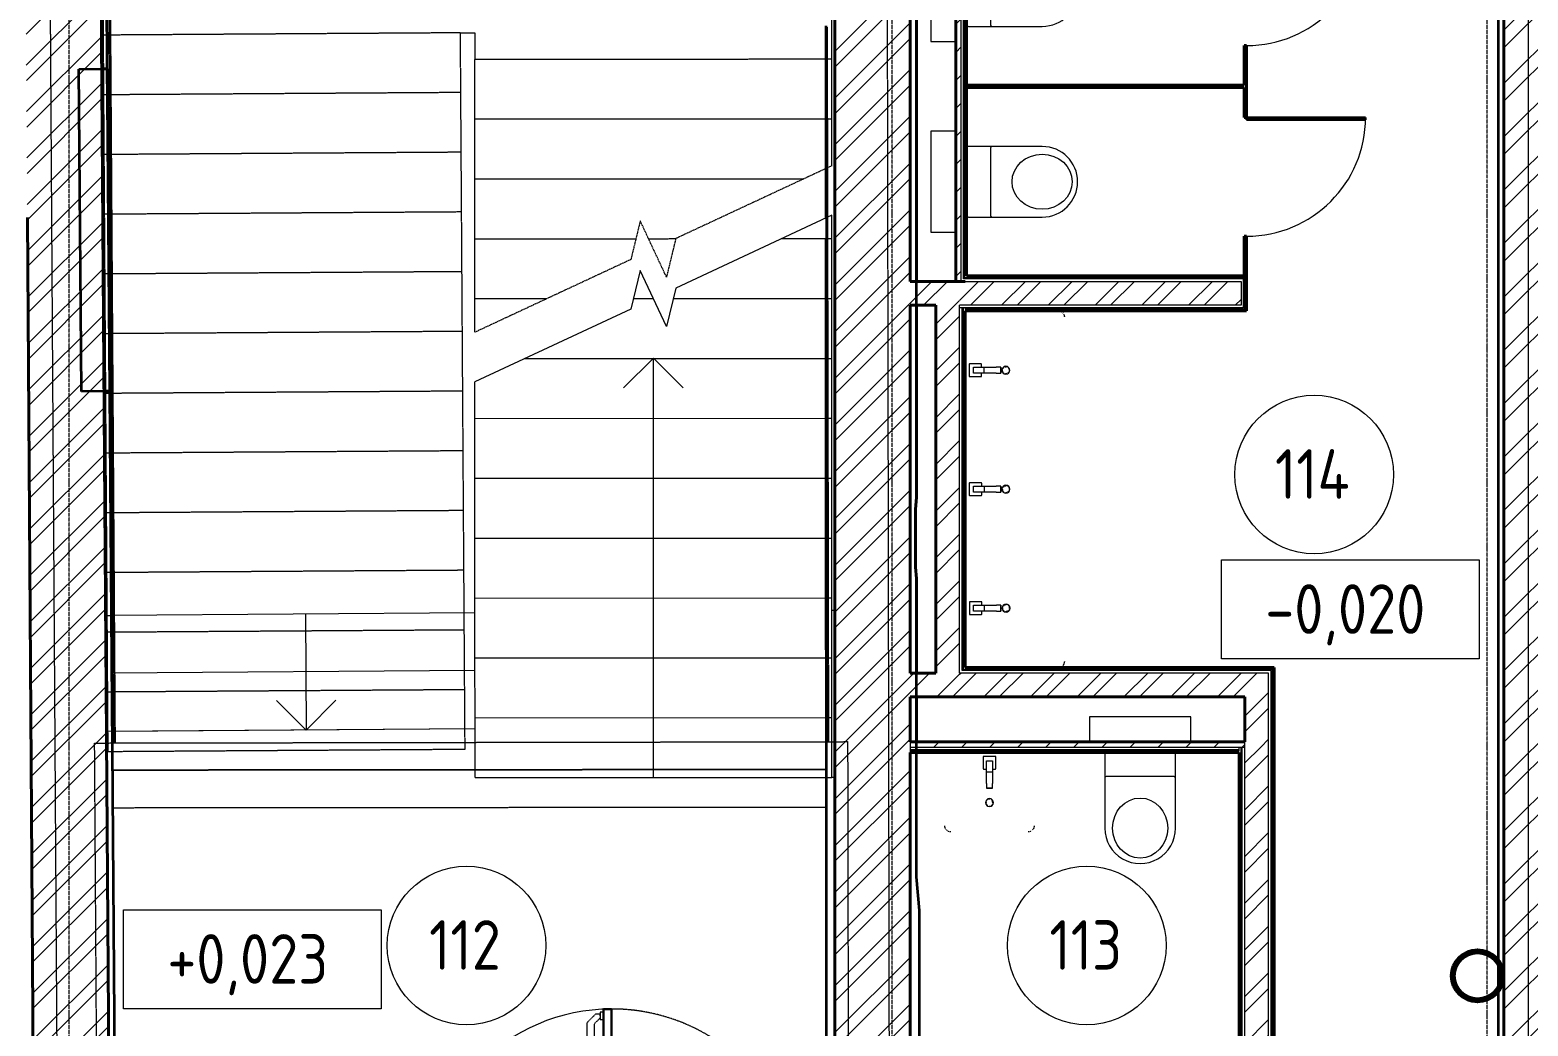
# Model space of a CAD drawing. Header units: millimetres. Extents: x 749182 to 2267578, y 70462 to 311449.
# Drawn here: x 1961583 to 1969137, y 89200 to 94225 of the extents above; entities that cross this region are included whole.
import ezdxf

# ---------------------------------------------------------------- set-up
doc = ezdxf.new("R2010")
doc.units = ezdxf.units.MM
for name, pattern in [('ADSK_Линия сетки', [25, 20, -2.5, 0, -2.5]), ('ADSK_Сверху', [4.5, 3, -1.5]), ('ADSK_Штриховая_ш2 п1', [3, 2, -1]), ('осеваяX2', [4, 2.5, -0.5, 0.5, -0.5])]:
    doc.linetypes.add(name, pattern=pattern)
for name, color, linetype, lineweight in [('Аннотация', 7, 'Continuous', 9), ('Двери', 7, 'Continuous', 20), ('Каркас', 7, 'Continuous', 9), ('Лестницы', 7, 'Continuous', 18), ('Марки помещений', 7, 'Continuous', 20), ('Обобщенные модели', 7, 'Continuous', 18), ('Оборудование', 7, 'Continuous', 18), ('Оси', 165, 'осеваяX2', 13), ('отметки', 7, 'Continuous', 20), ('Перекрытие', 7, 'Continuous', 18), ('Сантехника', 7, 'Continuous', 18), ('Стены', 184, 'Continuous', 40), ('Стены внутренние', 7, 'Continuous', 18), ('Стены разрез', 7, 'Continuous', 35), ('Стены штриховка', 7, 'Continuous', 18), ('стояки', 7, 'Continuous', 9), ('Стрелки вверх', 7, 'Continuous', 18)]:
    doc.layers.add(name, color=color, linetype=linetype, lineweight=lineweight)
doc.layers.add('Линии', color=7, linetype='Continuous', lineweight=9, true_color=0x00a600)
doc.layers.add('планы со стояками отопление_dwg', color=7, linetype='Continuous', lineweight=9, true_color=0x767676)
doc.styles.add('GOST Common_2', font='GOST_Common.ttf', dxfattribs={"width": 0.9, "height": 200})
pattern_1 = [(45, (1958220.23, 75616.62), (-117.8655, 117.8655), []), (45, (1958298.8, 75616.62), (-117.8655, 117.8655), [])]
pattern_2 = [(45, (1958220.23, 75616.62), (-70.7107, 70.7107), [])]

# ---------------------------------------------------------------- blocks, each defined once
blk = doc.blocks.new('Существующие стены 2 этаж - Существующие стены 2 этаж-699583-01 План 1-го этажа маркировочный')
at = {"layer": 'Стены', "color": 254, "linetype": 'ADSK_Сверху', "true_color": 0xe8c5d7}
for p, q in [((3788.4, 15011.2), (3764.7, 18680.6)), ((3764.7, 18680.6), (3788.4, 15011.2)), ((7379, 18622.5), (7385.6, 15017.7)), ((7385.6, 15017.7), (7379, 18622.5))]:
    blk.add_line(p, q, dxfattribs=at)
blk = doc.blocks.new('ADSK_БалкаЖБ_Прямоугольная - 189_7х233мм-817879-01 План 1-го этажа маркировочный')
at = {"layer": 'Каркас', "color": 253, "linetype": 'ADSK_Сверху', "true_color": 0xaaaaaa}
for p, q in [((-1797.8, 94.8), (-1797.8, -94.9)), ((-1797.8, 94.8), (1797.8, 94.8)), ((1797.8, -94.9), (1797.8, 94.8)), ((-1797.8, -94.9), (1797.8, -94.9))]:
    blk.add_line(p, q, dxfattribs=at)
at = {"layer": 'Каркас', "color": 253, "linetype": 'ADSK_Сверху', "true_color": 0xb2b2b2}
for p, q in [((-1797.8, -94.9), (-1797.8, 94.8)), ((1797.8, 94.8), (-1797.8, 94.8)), ((1797.8, 94.8), (1797.8, -94.9)), ((-1797.8, -94.9), (1797.8, -94.9))]:
    blk.add_line(p, q, dxfattribs=at)
blk = doc.blocks.new('Существующие стены 1 эт - Существующие стены 1 эт-653793-01 План 1-го этажа маркировочный')
at = {"layer": 'Стены'}
for p, q in [((7833.6, 20368.6), (7833.6, 17622.6)), ((3752.4, 18412), (3724.2, 18411.8)), ((3752.4, 18412), (3753.6, 18258.6)), ((3753.6, 18258.6), (3764.9, 16786.3)), ((7833.6, 17622.6), (7832, 17558.8)), ((7832, 17558.8), (7832, 17339.6)), ((7833.6, 17219.6), (7833.6, 16250.6)), ((3735.6, 16786), (3764.9, 16786.3)), ((7833.6, 16250.6), (7828.4, 16190)), ((7828.4, 16190), (7828.4, 15899)), ((7828.4, 15899), (7833.6, 15840.7)), ((7833.6, 15840.7), (7833.6, 15363.6)), ((7833.6, 15243.6), (7833.6, 15017.8))]:
    blk.add_line(p, q, dxfattribs=at)
at = {"layer": 'Стены разрез'}
for p, q in [((3752.4, 18412), (3736.9, 20378.6)), ((7833.6, 17622.6), (7833.6, 20368.6)), ((10766.6, 20367.6), (10766.6, 12991.9)), ((7375.4, 18629.6), (7375.7, 17659.3)), ((3609.3, 18410.9), (3752.4, 18412)), ((3621.8, 16785.2), (3609.3, 18410.9)), ((7832, 17558.8), (7833.6, 17622.6)), ((7375.8, 17555.8), (7377.2, 12951.7)), ((7832, 17331.9), (7832, 17558.8)), ((7833.6, 17277.8), (7832, 17331.9)), ((7833.6, 16250.6), (7833.6, 17277.8)), ((3764.9, 16786.3), (3621.8, 16785.2)), ((3794.3, 12950.6), (3764.9, 16786.3)), ((7828.4, 16190), (7833.6, 16250.6)), ((7828.4, 15899), (7828.4, 16190)), ((7833.6, 15840.7), (7828.4, 15899)), ((7833.6, 14336.5), (7833.6, 15840.7)), ((7848.7, 14165.6), (7833.6, 14336.5)), ((7847.3, 13002.8), (7848.7, 14165.6))]:
    blk.add_line(p, q, dxfattribs=at)
blk = doc.blocks.new('Раковина с 2-3 кранами для санузла - 500x1800 3 taps-V215-01 План 1-го этажа маркировочный')
at = {"layer": 'Сантехника'}
for p, q in [((-764.1, 517.1), (-763.2, 517.9)), ((1018.1, 513.1), (1018.9, 512.2)), ((-490, 203.1), (-460, 203.1)), ((-490, 203.1), (-490, 180.1)), ((-460, 203.1), (-490, 203.1)), ((-490, 120.5), (-490, 180.1)), ((-460, 180.1), (-460, 203.1)), ((-460, 180.1), (-460, 120.5)), ((110, 203.6), (140, 203.6)), ((110, 203.6), (110, 180.6)), ((140, 203.6), (110, 203.6)), ((110, 121), (110, 180.6)), ((140, 180.6), (140, 203.6)), ((140, 180.6), (140, 121)), ((710, 204.1), (740, 204.1)), ((710, 204.1), (710, 181.1)), ((740, 204.1), (710, 204.1)), ((710, 121.5), (710, 181.1)), ((740, 181.1), (740, 204.1)), ((740, 181.1), (740, 121.5)), ((-506.8, 105.2), (-506.8, 45.6)), ((-490, 107.1), (-504.9, 107.1)), ((-490, 85.5), (-490, 120.5)), ((-460, 120.5), (-490, 120.5)), ((-490, 65.5), (-490, 85.5)), ((-460, 120.5), (-460, 85.5)), ((-445.4, 107.1), (-460, 107.1)), ((-460, 85.5), (-460, 65.5)), ((-443.5, 45.6), (-443.5, 105.2)), ((93.2, 105.7), (93.2, 46.1)), ((110, 107.6), (95.1, 107.6)), ((110, 86), (110, 121)), ((140, 121), (110, 121)), ((110, 66), (110, 86)), ((140, 121), (140, 86)), ((154.6, 107.6), (140, 107.6)), ((140, 86), (140, 66)), ((156.5, 46.1), (156.5, 105.7)), ((693.2, 106.2), (693.2, 46.6)), ((710, 108.1), (695.1, 108.1)), ((710, 86.5), (710, 121.5)), ((740, 121.5), (710, 121.5)), ((710, 66.5), (710, 86.5)), ((740, 121.5), (740, 86.5)), ((754.6, 108.1), (740, 108.1)), ((740, 86.5), (740, 66.5)), ((756.5, 46.6), (756.5, 106.2)), ((-505.3, 44.1), (-445, 44.1)), ((-460, 65.5), (-490, 65.5)), ((94.7, 44.6), (155, 44.6)), ((140, 66), (110, 66)), ((694.7, 45.1), (755, 45.1)), ((740, 66.5), (710, 66.5))]:
    blk.add_line(p, q, dxfattribs=at)
at = {"layer": 'Сантехника', "flags": 128}
for points in [[(-775, 494), (-775, 495.2), (-774.9, 496.4), (-774.8, 497.6), (-774.6, 498.8), (-774.4, 500), (-774.1, 501.1)], [(-773.5, 503.4), (-773.1, 504.6), (-772.6, 505.7), (-772.1, 506.8), (-771.6, 507.9)], [(-770.4, 509.9), (-769.8, 510.9), (-769.1, 511.9), (-768.3, 512.9), (-767.6, 513.8)], [(-758.1, 521), (-757, 521.5), (-755.9, 522), (-754.7, 522.4)], [(-752.4, 523.1), (-751.3, 523.3), (-750.1, 523.6), (-748.9, 523.7), (-747.7, 523.9), (-746.5, 524), (-745.3, 524), (-745, 524)], [(995, 524), (996.2, 524), (997.4, 523.9), (998.6, 523.8), (999.8, 523.6), (1001, 523.4), (1002.1, 523.1)], [(1004.4, 522.5), (1005.6, 522.1), (1006.7, 521.6), (1007.8, 521.1), (1008.9, 520.6)], [(1010.9, 519.4), (1011.9, 518.8), (1012.9, 518.1), (1013.9, 517.3), (1014.8, 516.6)], [(1022, 507.1), (1022.5, 506), (1023, 504.9), (1023.4, 503.7)], [(1024.1, 501.4), (1024.3, 500.3), (1024.6, 499.1), (1024.7, 497.9), (1024.9, 496.7), (1025, 495.5), (1025, 494.3), (1025, 494)]]:
    blk.add_lwpolyline(points, dxfattribs=at)
at = {"layer": 'Сантехника'}
for centre, radius, start, end in [((-475, 229), 20, 0, 180), ((-475, 229), 20, 180, 360), ((-475, 229), 18.2, 165.15778, 180), ((-475, 229), 18.2, 180, 191.34075), ((-475, 229), 16.3, 175.36727, 180), ((-475, 229), 16.3, 175.36727, 180), ((-475, 229), 16.3, 180, 198.62064), ((-475, 229), 16.3, 180, 198.62064), ((-475, 229), 18.2, 95.84531, 146.66266), ((-475, 229), 18.2, 85.13096, 94.18327), ((-475, 229), 18.2, 52.75928, 62.71908), ((-475, 229), 16.3, 36.94348, 45), ((-475, 229), 16.3, 36.94348, 45), ((-475, 229), 18.2, 45, 49.4056), ((-475, 229), 18.2, 33.04368, 39.73377), ((-475, 229), 16.3, 0, 18.62064), ((-475, 229), 16.3, 0, 18.62064), ((-475, 229), 16.3, 355.36727, 360), ((-475, 229), 16.3, 355.36727, 360), ((-475, 229), 18.2, 345.15778, 360), ((-475, 229), 18.2, 0, 11.34075), ((125, 229.5), 20, 0, 180), ((125, 229.5), 20, 180, 360), ((125, 229.5), 18.2, 165.15778, 180), ((125, 229.5), 18.2, 180, 191.34075), ((125, 229.5), 16.3, 175.36727, 180), ((125, 229.5), 16.3, 175.36727, 180), ((125, 229.5), 16.3, 180, 198.62064), ((125, 229.5), 16.3, 180, 198.62064), ((125, 229.5), 18.2, 95.84531, 146.66266), ((125, 229.5), 18.2, 85.13096, 94.18327), ((125, 229.5), 18.2, 52.75928, 62.71908), ((125, 229.5), 16.3, 36.87489, 45), ((125, 229.5), 16.3, 36.87489, 45), ((125, 229.5), 18.2, 45, 49.4056), ((125, 229.5), 18.2, 31.29318, 39.73377), ((125, 229.5), 16.3, 0, 18.62064), ((125, 229.5), 16.3, 0, 18.62064), ((125, 229.5), 16.3, 355.36727, 360), ((125, 229.5), 16.3, 355.36727, 360), ((125, 229.5), 18.2, 345.15778, 360), ((125, 229.5), 18.2, 0, 11.34075), ((725, 230), 20, 0, 180), ((725, 230), 20, 180, 360), ((725, 230), 18.2, 165.15778, 180), ((725, 230), 18.2, 180, 191.34075), ((725, 230), 16.3, 175.36727, 180), ((725, 230), 16.3, 175.36727, 180), ((725, 230), 16.3, 180, 198.62064), ((725, 230), 16.3, 180, 198.62064), ((725, 230), 18.2, 95.84531, 146.66266), ((725, 230), 18.2, 85.13096, 94.18327), ((725, 230), 18.2, 52.75928, 62.71908), ((725, 230), 16.3, 36.87489, 45), ((725, 230), 16.3, 36.87489, 45), ((725, 230), 18.2, 45, 49.4056), ((725, 230), 18.2, 29.54268, 39.73377), ((725, 230), 16.3, 0, 18.62064), ((725, 230), 16.3, 0, 18.62064), ((725, 230), 16.3, 355.36727, 360), ((725, 230), 16.3, 355.36727, 360), ((725, 230), 18.2, 345.15778, 360), ((725, 230), 18.2, 0, 11.34075), ((-475, 229), 18.2, 208.98332, 219.73377), ((-475, 229), 16.3, 216.87489, 225), ((-475, 229), 16.3, 216.87489, 225), ((-475, 229), 18.2, 225, 229.4056), ((-475, 229), 18.2, 232.75928, 242.71908), ((-475, 229), 18.2, 265.13096, 274.18327), ((-475, 229), 18.2, 275.84531, 326.66266), ((125, 229.5), 18.2, 208.98332, 219.73377), ((125, 229.5), 16.3, 216.87489, 225), ((125, 229.5), 16.3, 216.87489, 225), ((125, 229.5), 18.2, 225, 229.4056), ((125, 229.5), 18.2, 232.75928, 242.71908), ((125, 229.5), 18.2, 265.13096, 274.18327), ((125, 229.5), 18.2, 275.84531, 326.66266), ((725, 230), 18.2, 208.98332, 219.73377), ((725, 230), 16.3, 216.87489, 225), ((725, 230), 16.3, 216.87489, 225), ((725, 230), 18.2, 225, 229.4056), ((725, 230), 18.2, 232.75928, 242.71908), ((725, 230), 18.2, 265.13096, 274.18327), ((725, 230), 18.2, 275.84531, 326.66266), ((-504.9, 105.2), 1.87, 90, 180), ((-504.9, 105.2), 1.87, 120, 150), ((-504.9, 105.2), 1.87, 120, 150), ((-504.9, 105.2), 1.87, 120, 150), ((-445.4, 105.2), 1.87, 0, 90), ((-445.4, 105.2), 1.87, 30, 60), ((-445.4, 105.2), 1.87, 30, 60), ((-445.4, 105.2), 1.87, 30, 60), ((95.1, 105.7), 1.87, 90, 180), ((95.1, 105.7), 1.87, 120, 150), ((95.1, 105.7), 1.87, 120, 150), ((95.1, 105.7), 1.87, 120, 150), ((154.6, 105.7), 1.87, 0, 90), ((154.6, 105.7), 1.87, 30, 60), ((154.6, 105.7), 1.87, 30, 60), ((154.6, 105.7), 1.87, 30, 60), ((695.1, 106.2), 1.87, 90, 180), ((695.1, 106.2), 1.87, 120, 150), ((695.1, 106.2), 1.87, 120, 150), ((695.1, 106.2), 1.87, 120, 150), ((754.6, 106.2), 1.87, 0, 90), ((754.6, 106.2), 1.87, 30, 60), ((754.6, 106.2), 1.87, 30, 60), ((754.6, 106.2), 1.87, 30, 60), ((-505.3, 45.6), 1.49, 180, 270), ((-445, 45.6), 1.49, 270, 360), ((94.7, 46.1), 1.49, 180, 270), ((155, 46.1), 1.49, 270, 360), ((694.7, 46.6), 1.49, 180, 270), ((755, 46.6), 1.49, 270, 360)]:
    blk.add_arc(centre, radius, start, end, dxfattribs=at)
blk = doc.blocks.new('Туалет подвесной-Moderna R-Laufen - 000 White-1870147-01 План 1-го этажа маркировочный')
at = {"layer": 'Обобщенные модели'}
for p, q in [((-53, 409.3), (-53, 37.4)), ((303, 37.4), (303, 409.3)), ((-43.1, 147.8), (293.1, 147.8))]:
    blk.add_line(p, q, dxfattribs=at)
for centre, radius, start, end in [((125, 409.3), 178, 360, 180), ((-43.1, 157.7), 9.89, 180, 270), ((293.1, 157.7), 9.89, 270, 360), ((-43.1, 37.4), 9.89, 180, 270), ((293.1, 37.4), 9.89, 270, 360)]:
    blk.add_arc(centre, radius, start, end, dxfattribs=at)
blk.add_ellipse((125, 408.3), major_axis=(0, 151.6), ratio=0.916517, dxfattribs=at)
at = {"layer": 'Сантехника'}
for p, q in [((-130, -27.5), (-130, -152.5)), ((380, -152.5), (380, -27.5)), ((-130, -152.5), (380, -152.5))]:
    blk.add_line(p, q, dxfattribs=at)
blk = doc.blocks.new('AC_Дверь_Двупольная_Стальная - Д-33л 1700х2200h-2039729-01 План 1-го этажа маркировочный')
at = {"layer": 'Двери', "linetype": 'ADSK_Сверху', "lineweight": 9}
for p, q in [((720.3, 940.5), (677.5, 897.7)), ((744, 921.7), (713.9, 891.6)), ((744, 940.5), (720.3, 940.5)), ((760, 951), (744, 951)), ((744, 951), (744, 912.5)), ((744, 931.8), (744, 940.5)), ((744, 912.5), (760, 912.5)), ((677.5, 84.4), (677.5, 897.7)), ((713.9, 90.4), (713.9, 891.6)), ((-760, 651), (-744, 651)), ((-744, 612.5), (-760, 612.5)), ((-744, 651), (-744, 612.5)), ((-744, 631.8), (-744, 640.5)), ((-744, 640.5), (-720.3, 640.5)), ((-744, 621.7), (-713.9, 591.6)), ((-720.3, 640.5), (-677.5, 597.7)), ((-713.9, 90.4), (-713.9, 591.6)), ((-677.5, 84.4), (-677.5, 597.7)), ((-744, 60.3), (-713.9, 90.4)), ((-720.3, 41.6), (-677.5, 84.4)), ((720.3, 41.6), (677.5, 84.4)), ((744, 60.3), (713.9, 90.4)), ((-744, 69.5), (-760, 69.5)), ((-760, 31), (-744, 31)), ((-744, 31), (-744, 69.5)), ((-744, 50.3), (-744, 41.6)), ((-744, 41.6), (-720.3, 41.6)), ((744, 41.6), (720.3, 41.6)), ((744, 31), (744, 69.5)), ((744, 69.5), (760, 69.5)), ((760, 31), (744, 31))]:
    blk.add_line(p, q, dxfattribs=at)
at = {"layer": 'Двери', "lineweight": 30}
for p, q in [((800, 966), (760, 966)), ((760, 966), (760, 16)), ((800, 16), (800, 966)), ((-800, 666), (-760, 666)), ((-800, 16), (-800, 666)), ((-760, 666), (-760, 16)), ((-850, 16), (-830, 16)), ((-850, -54), (-850, 16)), ((-830, 16), (-800, 16)), ((-830, -54), (-830, 16)), ((-830, 16), (-830, -54)), ((-760, 16), (-800, 16)), ((-800, 16), (-800, -24)), ((760, 16), (800, 16)), ((830, 16), (800, 16)), ((800, 16), (800, -24)), ((830, -54), (830, 16)), ((850, 16), (830, 16)), ((830, 16), (830, -54)), ((850, -54), (850, 16)), ((-830, -54), (-850, -54)), ((-790, -54), (-830, -54)), ((-800, -24), (-790, -24)), ((-790, -24), (-790, -54)), ((800, -24), (790, -24)), ((790, -24), (790, -54)), ((790, -54), (830, -54)), ((830, -54), (850, -54))]:
    blk.add_line(p, q, dxfattribs=at)
at = {"layer": 'Двери'}
for centre, radius, start, end in [((800, 16), 950, 90, 180), ((-800, 16), 650, 360, 90)]:
    blk.add_arc(centre, radius, start, end, dxfattribs=at)
blk = doc.blocks.new('Дверь-Одинарная-Панель - 600 x 2150 мм с_у-1872436-01 План 1-го этажа маркировочный')
at = {"layer": 'Двери', "lineweight": 30}
for p, q in [((288, -6), (300, -6)), ((288, -606), (288, -6)), ((300, -6), (300, -606)), ((300, -606), (288, -606))]:
    blk.add_line(p, q, dxfattribs=at)
at = {"layer": 'Двери'}
blk.add_arc((300, -6), 600, 180, 270, dxfattribs=at)
blk = doc.blocks.new('Parametric_Porcelain_bathroom_sink_20774 - 450х400мм-V224-01 План 1-го этажа маркировочный')
at = {"layer": 'Оборудование'}
for p, q in [((-89.1, 370.6), (-88.2, 371.4)), ((343.1, 366.6), (343.9, 365.7)), ((110, 156.6), (140, 156.6)), ((110, 156.6), (110, 133.6)), ((140, 156.6), (110, 156.6)), ((140, 133.6), (140, 156.6)), ((110, 74), (110, 133.6)), ((140, 133.6), (140, 74)), ((93.2, 58.7), (93.2, -0.9)), ((110, 60.6), (95.1, 60.6)), ((110, 39), (110, 74)), ((140, 74), (110, 74)), ((110, 19), (110, 39)), ((140, 19), (110, 19)), ((140, 74), (140, 39)), ((154.6, 60.6), (140, 60.6)), ((140, 39), (140, 19)), ((156.5, -0.9), (156.5, 58.7)), ((94.7, -2.4), (155, -2.4))]:
    blk.add_line(p, q, dxfattribs=at)
at = {"layer": 'Оборудование', "flags": 128}
for points in [[(-100, 347.5), (-100, 348.7), (-99.9, 349.9), (-99.8, 351.1), (-99.6, 352.3), (-99.4, 353.5), (-99.1, 354.6)], [(-98.5, 356.9), (-98.1, 358.1), (-97.6, 359.2), (-97.1, 360.3), (-96.6, 361.4)], [(-95.4, 363.4), (-94.8, 364.4), (-94.1, 365.4), (-93.3, 366.4), (-92.6, 367.3)], [(-83.1, 374.5), (-82, 375), (-80.9, 375.5), (-79.7, 375.9)], [(-77.4, 376.6), (-76.3, 376.8), (-75.1, 377.1), (-73.9, 377.2), (-72.7, 377.4), (-71.5, 377.5), (-70.3, 377.5), (-70, 377.5)], [(320, 377.5), (321.2, 377.5), (322.4, 377.4), (323.6, 377.3), (324.8, 377.1), (326, 376.9), (327.1, 376.6)], [(329.4, 376), (330.6, 375.6), (331.7, 375.1), (332.8, 374.6), (333.9, 374.1)], [(335.9, 372.9), (336.9, 372.3), (337.9, 371.6), (338.9, 370.8), (339.8, 370.1)], [(347, 360.6), (347.5, 359.5), (348, 358.4), (348.4, 357.2)], [(349.1, 354.9), (349.3, 353.8), (349.6, 352.6), (349.7, 351.4), (349.9, 350.2), (350, 349), (350, 347.8), (350, 347.5)]]:
    blk.add_lwpolyline(points, dxfattribs=at)
at = {"layer": 'Оборудование'}
for centre, radius, start, end in [((125, 230), 20, 0, 180), ((125, 230), 20, 180, 360), ((125, 230), 18.2, 165.15778, 180), ((125, 230), 18.2, 180, 191.34075), ((125, 230), 16.3, 175.36727, 180), ((125, 230), 16.3, 175.36727, 180), ((125, 230), 16.3, 180, 198.62064), ((125, 230), 16.3, 180, 198.62064), ((125, 230), 18.2, 95.84531, 146.66266), ((125, 230), 18.2, 85.13096, 94.18327), ((125, 230), 18.2, 52.75928, 62.71908), ((125, 230), 16.3, 36.87489, 45), ((125, 230), 16.3, 36.87489, 45), ((125, 230), 18.2, 45, 49.4056), ((125, 230), 18.2, 28.98332, 39.73377), ((125, 230), 16.3, 0, 18.62064), ((125, 230), 16.3, 0, 18.62064), ((125, 230), 16.3, 355.36727, 360), ((125, 230), 16.3, 355.36727, 360), ((125, 230), 18.2, 345.15778, 360), ((125, 230), 18.2, 0, 11.34075), ((125, 230), 18.2, 208.98332, 219.73377), ((125, 230), 16.3, 216.87489, 225), ((125, 230), 16.3, 216.87489, 225), ((125, 230), 18.2, 225, 229.4056), ((125, 230), 18.2, 232.75928, 242.71908), ((125, 230), 18.2, 265.13096, 274.18327), ((125, 230), 18.2, 275.84531, 326.66266), ((95.1, 58.7), 1.87, 90, 180), ((95.1, 58.7), 1.87, 120, 150), ((95.1, 58.7), 1.87, 120, 150), ((95.1, 58.7), 1.87, 120, 150), ((154.6, 58.7), 1.87, 0, 90), ((154.6, 58.7), 1.87, 30, 60), ((154.6, 58.7), 1.87, 30, 60), ((154.6, 58.7), 1.87, 30, 60), ((94.7, -0.9), 1.49, 180, 270), ((155, -0.9), 1.49, 270, 360)]:
    blk.add_arc(centre, radius, start, end, dxfattribs=at)
blk = doc.blocks.new('планы со стояками отопление_dwg-1484427-01 План 1-го этажа маркировочный')
at = {"layer": 'стояки', "lineweight": 80}
blk.add_circle((183057.8, 169913.7), 124.3, dxfattribs=at)
blk = doc.blocks.new('ADSK_Марка_Помещение_ОдноЗначение - Номер-247393-01 План 1-го этажа маркировочный')
at = {"layer": 'Марки помещений'}
blk.add_circle((0, 0), 4, dxfattribs=at)
blk = doc.blocks.new('Высотные отметки - Рамка-5093-01 План 1-го этажа маркировочный')
at = {"layer": 'Аннотация', "lineweight": 20}
for p, q in [((-6.5, 0), (-6.5, 5)), ((-6.5, 5), (6.5, 5)), ((6.5, 5), (6.5, 0)), ((6.5, 0), (-6.5, 0))]:
    blk.add_line(p, q, dxfattribs=at)

msp = doc.modelspace()

# ---------------------------------------------------------------- hatches: boundary and pattern name
at = {"layer": 'Стены внутренние', "lineweight": 9}
h = msp.add_hatch(dxfattribs=at)
h.set_pattern_fill('FP_1', color=256, style=0, pattern_type=2)
h.set_pattern_definition(pattern_1)
h.paths.add_polyline_path([(1961605.5358, 88174.9328), (1961985.537, 88176.0895), (1961930.3466, 96025.2503), (1961653.7248, 96025.2503), (1961653.7248, 96027.6102), (1961550.3206, 96027.6102), (1961605.5277, 88176.0895)])
h = msp.add_hatch(dxfattribs=at)
h.set_pattern_fill('FP_1', color=256, style=0, pattern_type=2)
h.set_pattern_definition(pattern_1)
h.paths.add_polyline_path([(1965641.0333, 88567.2181), (1966021.0333, 88568.3748), (1966021.0333, 96025.2503), (1965641.0333, 96025.2503), (1965641.0333, 88568.3508)])
h = msp.add_hatch(dxfattribs=at)
h.set_pattern_fill('FP_7', color=256, style=0, pattern_type=2)
h.set_pattern_definition(pattern_2)
h.paths.add_polyline_path([(1966250.5708, 92956.2076), (1966277.5708, 92956.2501), (1966277.5708, 96025.2503), (1966250.5708, 96025.2503), (1966250.5708, 92956.2501)])
h = msp.add_hatch(dxfattribs=at)
h.set_pattern_fill('FP_3', color=256, angle=45, style=0, pattern_type=2)
h.set_pattern_definition([(45, (1958220.23, 75616.62), (-134.7038, 134.7038), []), (45, (1958310.03, 75616.62), (-134.7038, 134.7038), [])])
h.paths.add_polyline_path([(1969072.7305, 88711.7013), (1969525.4619, 88711.7013), (1969525.4619, 96025.2503), (1969015.4619, 96025.2503), (1969015.4619, 88711.7013), (1969027.519, 88711.7013)])
h = msp.add_hatch(dxfattribs=at)
h.set_pattern_fill('FP_7', color=256, style=0, pattern_type=2)
h.set_pattern_definition(pattern_2)
h.paths.add_polyline_path([(1967717.5708, 92984.2076), (1967717.5708, 93184.2076), (1967705.5708, 93184.2076), (1967705.5708, 92984.2076)])
h.paths.add_polyline_path([(1967705.5708, 93784.2076), (1967717.5708, 93784.2076), (1967717.5708, 94146.2076), (1967705.5708, 94146.2076), (1967705.5708, 93934.2076)])
h.paths.add_polyline_path([(1967717.5708, 94746.2076), (1967717.5708, 94896.2076), (1967705.5708, 94895.9751), (1967705.5708, 94746.2076)])
h = msp.add_hatch(dxfattribs=at)
h.set_pattern_fill('FP_7', color=256, style=0, pattern_type=2)
h.set_pattern_definition(pattern_2)
h.paths.add_polyline_path([(1966315.4597, 93934.2076), (1967705.5708, 93934.2076), (1967705.5708, 93946.2076), (1966305.5708, 93946.2076), (1966305.5708, 93934.2076)])
h = msp.add_hatch(dxfattribs=at)
h.set_pattern_fill('FP_1', color=256, style=0, pattern_type=2)
h.set_pattern_definition(pattern_1)
h.paths.add_polyline_path([(1966021.0333, 92836.2076), (1966270.5708, 92836.2076), (1966270.5708, 92956.2076), (1966021.0333, 92956.2076), (1966021.0333, 92894.3736)])
h = msp.add_hatch(dxfattribs=at)
h.set_pattern_fill('FP_1', color=256, style=0, pattern_type=2)
h.set_pattern_definition(pattern_1)
h.paths.add_polyline_path([(1967637.7283, 92836.2076), (1967689.5708, 92836.2076), (1967689.5708, 92956.2076), (1966270.5708, 92956.2076), (1966271.4172, 92836.2076), (1967070.3761, 92836.2076)])
h = msp.add_hatch(dxfattribs=at)
h.set_pattern_fill('FP_1', color=256, style=0, pattern_type=2)
h.set_pattern_definition(pattern_1)
h.paths.add_polyline_path([(1966234.3257, 90980.2076), (1966270.5708, 90980.2076), (1966270.5708, 92836.2076), (1966150.5708, 92836.2076), (1966150.5708, 90980.2076)])
h = msp.add_hatch(dxfattribs=at)
h.set_pattern_fill('FP_1', color=256, style=0, pattern_type=2)
h.set_pattern_definition(pattern_1)
h.paths.add_polyline_path([(1966021.0333, 90860.2076), (1966270.5708, 90860.2076), (1966270.5708, 90980.2076), (1966021.0333, 90980.2076)])
h = msp.add_hatch(dxfattribs=at)
h.set_pattern_fill('FP_1', color=256, style=0, pattern_type=2)
h.set_pattern_definition(pattern_1)
h.paths.add_polyline_path([(1966791.6926, 90860.2076), (1967828.752, 90860.2076), (1967828.752, 90980.2076), (1966270.5708, 90980.2076), (1966270.5708, 90860.2076), (1966513.0091, 90860.2076)])
h = msp.add_hatch(dxfattribs=at)
h.set_pattern_fill('FP_1', color=256, style=0, pattern_type=2)
h.set_pattern_definition(pattern_1)
h.paths.add_polyline_path([(1967828.752, 90606.9569), (1967828.752, 90860.2076), (1967708.752, 90860.2076), (1967708.752, 90606.9569)])
h = msp.add_hatch(dxfattribs=at)
h.set_pattern_fill('FP_7', color=256, style=0, pattern_type=2)
h.set_pattern_definition(pattern_2)
h.paths.add_polyline_path([(1967627.743, 90607.4569), (1967708.752, 90607.4569), (1967708.752, 90634.4569), (1966021.0333, 90634.4569), (1966021.0333, 90607.4569), (1967435.752, 90607.4569)])
h = msp.add_hatch(dxfattribs=at)
h.set_pattern_fill('FP_1', color=256, style=0, pattern_type=2)
h.set_pattern_definition(pattern_1)
h.paths.add_polyline_path([(1967708.752, 88573.512), (1967828.752, 88573.8773), (1967828.752, 90606.9569), (1967708.752, 90606.9569), (1967708.752, 89169.5975)])

# ---------------------------------------------------------------- linework, layer by layer
at = {"layer": 'Лестницы', "linetype": 'ADSK_Сверху'}
for p, q in [((1965625.7737, 94078.7097), (1965625.1758, 96022.8845)), ((1961940.0521, 95999.0509), (1961951.6934, 94199.0886)), ((1963751.6557, 94210.7299), (1961951.6934, 94199.0886)), ((1963751.6557, 94210.7299), (1961951.6934, 94199.0886)), ((1963751.6557, 94210.7299), (1963825.7328, 94211.2089)), ((1963751.6557, 94210.7299), (1963775.0391, 90595.2055)), ((1963825.7328, 94211.2089), (1963825.7738, 94078.1562)), ((1961951.6934, 94199.0886), (1961975.0768, 90583.5642)), ((1963825.7738, 94078.1562), (1965625.7737, 94078.7097)), ((1963825.7738, 94078.1562), (1965625.7737, 94078.7097)), ((1963826.1975, 92700.0794), (1963825.7738, 94078.1562)), ((1965625.9393, 93539.9866), (1965625.7737, 94078.7097)), ((1963753.6043, 93909.4362), (1961953.642, 93897.7949)), ((1963753.6043, 93909.4362), (1961953.642, 93897.7949)), ((1963825.8667, 93776.0562), (1965625.8666, 93776.6097)), ((1963825.8667, 93776.0562), (1965625.8666, 93776.6097)), ((1963755.553, 93608.1425), (1961955.5906, 93596.5012)), ((1963755.553, 93608.1425), (1961955.5906, 93596.5012)), ((1965625.9393, 93539.9866), (1964839.3407, 93172.8951)), ((1963825.9596, 93473.9563), (1965485.5438, 93474.4666)), ((1963825.9596, 93473.9563), (1965485.5438, 93474.4666)), ((1963757.5016, 93306.8488), (1961957.5392, 93295.2075)), ((1963757.5016, 93306.8488), (1961957.5392, 93295.2075)), ((1964659.9908, 93261.6233), (1964612.7962, 93067.1709)), ((1964792.1461, 92978.4427), (1964659.9908, 93261.6233)), ((1963826.0524, 93171.8563), (1964638.2645, 93172.106)), ((1963826.0524, 93171.8563), (1964638.2645, 93172.106)), ((1964701.7578, 93172.1255), (1964839.1641, 93172.1678)), ((1964701.7578, 93172.1255), (1964839.1641, 93172.1678)), ((1964839.3407, 93172.8951), (1964792.1461, 92978.4427)), ((1963759.4502, 93005.5551), (1961959.4878, 92993.9138)), ((1963759.4502, 93005.5551), (1961959.4878, 92993.9138)), ((1964612.7962, 93067.1709), (1963826.1975, 92700.0794)), ((1963826.1453, 92869.7563), (1964190.0186, 92869.8682)), ((1963826.1453, 92869.7563), (1964190.0186, 92869.8682)), ((1963761.3988, 92704.2614), (1961961.4365, 92692.6201)), ((1963761.3988, 92704.2614), (1961961.4365, 92692.6201)), ((1963763.3474, 92402.9677), (1961963.3851, 92391.3264)), ((1963763.3474, 92402.9677), (1961963.3851, 92391.3264)), ((1963765.2961, 92101.674), (1961965.3337, 92090.0327)), ((1963765.2961, 92101.674), (1961965.3337, 92090.0327)), ((1963767.2447, 91800.3803), (1961967.2823, 91788.739)), ((1963767.2447, 91800.3803), (1961967.2823, 91788.739)), ((1963769.1933, 91499.0866), (1961969.2309, 91487.4453)), ((1963769.1933, 91499.0866), (1961969.2309, 91487.4453)), ((1963771.1419, 91197.7929), (1961971.1796, 91186.1516)), ((1963771.1419, 91197.7929), (1961971.1796, 91186.1516)), ((1963773.0905, 90896.4992), (1961973.1282, 90884.8579)), ((1963773.0905, 90896.4992), (1961973.1282, 90884.8579)), ((1963775.0391, 90595.2055), (1961975.0768, 90583.5642))]:
    msp.add_line(p, q, dxfattribs=at)
at = {"layer": 'Лестницы'}
for p, q in [((1965626.0162, 93289.9867), (1964839.4175, 92922.8951)), ((1965626.0524, 93172.4098), (1965626.0162, 93289.9867)), ((1965373.9079, 93172.3322), (1965626.0524, 93172.4098)), ((1965373.9079, 93172.3322), (1965626.0524, 93172.4098)), ((1965626.1453, 92870.3098), (1965626.0524, 93172.4098)), ((1964660.0677, 93011.6233), (1964612.8731, 92817.1709)), ((1964792.2229, 92728.4428), (1964660.0677, 93011.6233)), ((1964839.4175, 92922.8951), (1964792.2229, 92728.4428)), ((1964625.6955, 92870.0021), (1964726.1453, 92870.033)), ((1964625.6955, 92870.0021), (1964726.1453, 92870.033)), ((1964826.5951, 92870.0639), (1965596.0748, 92870.3005)), ((1964826.5951, 92870.0639), (1965596.0748, 92870.3005)), ((1965596.0748, 92870.3005), (1965626.1453, 92870.3098)), ((1965596.0748, 92870.3005), (1965626.1453, 92870.3098)), ((1965626.2382, 92568.2098), (1965626.1453, 92870.3098)), ((1964612.8731, 92817.1709), (1963826.2744, 92450.0794)), ((1964078.3827, 92567.7338), (1965596.1677, 92568.2006)), ((1964078.3827, 92567.7338), (1965596.1677, 92568.2006)), ((1965596.1677, 92568.2006), (1965626.2382, 92568.2098)), ((1965596.1677, 92568.2006), (1965626.2382, 92568.2098)), ((1965626.3311, 92266.1098), (1965626.2382, 92568.2098)), ((1963826.3311, 92265.5563), (1963826.2744, 92450.0794)), ((1963826.3311, 92265.5563), (1965596.2606, 92266.1006)), ((1963826.3311, 92265.5563), (1965596.2606, 92266.1006)), ((1963826.424, 91963.4563), (1963826.3311, 92265.5563)), ((1965596.2606, 92266.1006), (1965626.3311, 92266.1098)), ((1965596.2606, 92266.1006), (1965626.3311, 92266.1098)), ((1965626.424, 91964.0098), (1965626.3311, 92266.1098)), ((1963826.424, 91963.4563), (1965596.3535, 91964.0006)), ((1963826.424, 91963.4563), (1965596.3535, 91964.0006)), ((1963826.5169, 91661.3563), (1963826.424, 91963.4563)), ((1965596.3535, 91964.0006), (1965626.424, 91964.0098)), ((1965596.3535, 91964.0006), (1965626.424, 91964.0098)), ((1965626.5168, 91661.9098), (1965626.424, 91964.0098)), ((1963826.5169, 91661.3563), (1965596.4463, 91661.9006)), ((1963826.5169, 91661.3563), (1965596.4463, 91661.9006)), ((1963826.6098, 91359.2564), (1963826.5169, 91661.3563)), ((1965596.4463, 91661.9006), (1965626.5168, 91661.9098)), ((1965596.4463, 91661.9006), (1965626.5168, 91661.9098)), ((1965626.6097, 91359.8099), (1965626.5168, 91661.9098)), ((1963826.6098, 91359.2564), (1965596.5392, 91359.8006)), ((1963826.6098, 91359.2564), (1965596.5392, 91359.8006)), ((1963826.7027, 91057.1564), (1963826.6098, 91359.2564)), ((1965596.5392, 91359.8006), (1965626.6097, 91359.8099)), ((1965596.5392, 91359.8006), (1965626.6097, 91359.8099)), ((1965626.7026, 91057.7099), (1965626.6097, 91359.8099)), ((1963826.6329, 91284.3297), (1961993.7868, 91270.6298)), ((1963826.6329, 91284.3297), (1961993.7868, 91270.6298)), ((1961993.7868, 91270.6298), (1961996.0152, 90980.2407)), ((1963826.7027, 91057.1564), (1965596.6321, 91057.7006)), ((1963826.7027, 91057.1564), (1965596.6321, 91057.7006)), ((1963826.7956, 90755.0564), (1963826.7027, 91057.1564)), ((1965596.6321, 91057.7006), (1965626.7026, 91057.7099)), ((1965596.6321, 91057.7006), (1965626.7026, 91057.7099)), ((1965626.7955, 90755.6099), (1965626.7026, 91057.7099)), ((1963826.7222, 90993.9246), (1961996.0152, 90980.2407)), ((1963826.7222, 90993.9246), (1961996.0152, 90980.2407)), ((1961996.0152, 90980.2407), (1961998.2784, 90685.31)), ((1963826.7956, 90755.0564), (1965596.725, 90755.6006)), ((1963826.7956, 90755.0564), (1965596.725, 90755.6006)), ((1963826.8885, 90452.9564), (1963826.7956, 90755.0564)), ((1965596.725, 90755.6006), (1965626.7955, 90755.6099)), ((1965596.725, 90755.6006), (1965626.7955, 90755.6099)), ((1965626.8884, 90453.5099), (1965626.7955, 90755.6099)), ((1963826.8129, 90698.9776), (1961998.2784, 90685.31)), ((1963826.8885, 90452.9564), (1965596.8179, 90453.5007)), ((1963826.8885, 90452.9564), (1965596.8179, 90453.5007)), ((1965596.8179, 90453.5007), (1965626.8884, 90453.5099)), ((1965596.8179, 90453.5007), (1965626.8884, 90453.5099))]:
    msp.add_line(p, q, dxfattribs=at)
at = {"layer": 'Линии', "linetype": 'ADSK_Штриховая_ш2 п1'}
msp.add_arc((1964517.333, 88335.7966), 950, 26, 90.23744906, dxfattribs=at)
at = {"layer": 'Оси', "linetype": 'ADSK_Линия сетки'}
for p, q in [((1961780.1361, 71313.2448), (1961780.1361, 120038.4712)), ((1965930.1361, 71313.2448), (1965930.1361, 97285.4199)), ((1968930.1361, 71313.2448), (1968930.1361, 97285.4199))]:
    msp.add_line(p, q, dxfattribs=at)
at = {"layer": 'Перекрытие', "linetype": 'ADSK_Сверху'}
for p, q in [((1965917.3078, 88469.6441), (1965903.7996, 96185.3196)), ((1969136.7996, 96184.141), (1969136.7996, 88458.7892)), ((1961673.0712, 96142.624), (1961722.6287, 88314.1329)), ((1961908.6554, 90627.6466), (1965705.7786, 90634.5393)), ((1961922.4668, 88492.1377), (1961908.6554, 90627.6466)), ((1965705.7786, 90634.5393), (1965709.6223, 88517.1205))]:
    msp.add_line(p, q, dxfattribs=at)
at = {"layer": 'Перекрытие'}
for p, q in [((1961963.7797, 91270.4056), (1961993.7868, 91270.6298)), ((1965626.6288, 91297.784), (1965641.0333, 91297.8917)), ((1963826.8129, 90698.9776), (1961967.8954, 90685.0829)), ((1965641.0333, 90453.5142), (1965626.8884, 90453.5099))]:
    msp.add_line(p, q, dxfattribs=at)
at = {"layer": 'Стены внутренние', "lineweight": 40}
for p, q in [((1961982.8652, 88556.0831), (1961930.3466, 96025.2503)), ((1965641.0333, 96025.2503), (1965641.0333, 88599.2183)), ((1966021.0333, 92956.2076), (1966021.0333, 96025.2503)), ((1966250.5708, 96025.2503), (1966250.5708, 92956.2076)), ((1966305.5708, 92984.2076), (1966305.5708, 96025.2503)), ((1969015.4619, 96025.2503), (1969015.4619, 88577.4895)), ((1967705.5708, 94146.2076), (1967705.5708, 93946.2076)), ((1967717.5708, 94146.2076), (1967705.5708, 94146.2076)), ((1967717.5708, 93784.2076), (1967717.5708, 94146.2076)), ((1967705.5708, 93946.2076), (1966305.5708, 93946.2076)), ((1966305.5708, 93934.2076), (1967705.5708, 93934.2076)), ((1967705.5708, 93934.2076), (1967705.5708, 93784.2076)), ((1967705.5708, 93784.2076), (1967717.5708, 93784.2076)), ((1961569.6433, 93279.5517), (1961601.859, 88697.8371)), ((1967705.5708, 93184.2076), (1967705.5708, 92984.2076)), ((1967717.5708, 93184.2076), (1967705.5708, 93184.2076)), ((1967717.5708, 92808.2076), (1967717.5708, 93184.2076)), ((1966298.5708, 92956.2076), (1966021.0333, 92956.2076)), ((1966305.5708, 92984.2076), (1967717.5708, 92984.2076)), ((1966021.0333, 92836.2076), (1966150.5708, 92836.2076)), ((1966021.0333, 90980.2076), (1966021.0333, 92836.2076)), ((1966150.5708, 92836.2076), (1966150.5708, 90980.2076)), ((1966298.5708, 91008.2076), (1966298.5708, 92808.2076)), ((1966298.5708, 92808.2076), (1967717.5708, 92808.2076)), ((1966150.5708, 90980.2076), (1966021.0333, 90980.2076)), ((1967856.752, 91008.2076), (1966298.5708, 91008.2076)), ((1967856.752, 88573.9625), (1967856.752, 91008.2076)), ((1966021.0333, 90860.2076), (1967708.752, 90860.2076)), ((1966021.0333, 90634.4569), (1966021.0333, 90860.2076)), ((1967708.752, 90860.2076), (1967708.752, 90634.4569)), ((1967708.752, 90634.4569), (1966021.0333, 90634.4569)), ((1966021.0333, 90579.4569), (1967680.752, 90579.4569)), ((1966021.0333, 88568.3748), (1966021.0333, 90579.4569)), ((1967680.752, 90579.4569), (1967680.752, 88573.4268))]:
    msp.add_line(p, q, dxfattribs=at)
at = {"layer": 'Стены штриховка'}
for p, q in [((1966277.5708, 92956.2076), (1966277.5708, 96025.2503)), ((1966290.5708, 92969.2076), (1966290.5708, 96025.2503)), ((1966296.5708, 92975.2076), (1966296.5708, 96025.2503)), ((1967702.5708, 92969.2076), (1966290.5708, 92969.2076)), ((1967702.5708, 92975.2076), (1966296.5708, 92975.2076)), ((1966298.5708, 92956.2076), (1967689.5708, 92956.2076)), ((1967689.5708, 92956.2076), (1967689.5708, 92836.2076)), ((1967702.5708, 92823.2076), (1967702.5708, 92975.2076)), ((1967708.5708, 92975.2076), (1967702.5708, 92975.2076)), ((1967708.5708, 92817.2076), (1967708.5708, 92975.2076)), ((1966270.5708, 90980.2076), (1966270.5708, 92836.2076)), ((1967689.5708, 92836.2076), (1966270.5708, 92836.2076)), ((1967702.5708, 92823.2076), (1966270.5708, 92823.2076)), ((1966283.5708, 90993.2076), (1966283.5708, 92823.2076)), ((1966289.5708, 90999.2076), (1966289.5708, 92823.2076)), ((1966298.5708, 92823.2076), (1966298.5708, 92817.2076)), ((1967708.5708, 92817.2076), (1966298.5708, 92817.2076)), ((1967828.752, 90980.2076), (1966270.5708, 90980.2076)), ((1967841.752, 90993.2076), (1966283.5708, 90993.2076)), ((1967847.752, 90999.2076), (1966289.5708, 90999.2076)), ((1967828.752, 88573.8773), (1967828.752, 90980.2076)), ((1967841.752, 88573.9168), (1967841.752, 90993.2076)), ((1967847.752, 88573.9351), (1967847.752, 90999.2076)), ((1966021.0333, 90634.4569), (1966021.0333, 90579.4569)), ((1966021.0333, 90607.4569), (1967708.752, 90607.4569)), ((1966021.0333, 90594.4569), (1967680.752, 90594.4569)), ((1966021.0333, 90588.4569), (1967680.752, 90588.4569)), ((1967680.752, 90588.4569), (1967680.752, 90606.9569)), ((1967680.752, 90606.9569), (1967695.752, 90606.9569)), ((1967689.752, 88573.4542), (1967689.752, 90606.9569)), ((1967695.752, 88573.4724), (1967695.752, 90606.9569)), ((1967708.752, 88573.512), (1967708.752, 90634.4569))]:
    msp.add_line(p, q, dxfattribs=at)
at = {"layer": 'Стрелки вверх'}
for p, q in [((1964726.2376, 92570.033), (1964576.2837, 92419.9869)), ((1964726.2382, 92567.933), (1964726.2376, 92570.033)), ((1964726.2376, 92570.033), (1964876.2837, 92420.0792)), ((1964726.3311, 92265.8331), (1964726.2382, 92567.933)), ((1964726.424, 91963.7331), (1964726.3311, 92265.8331)), ((1964726.5169, 91661.6331), (1964726.424, 91963.7331)), ((1964726.6098, 91359.5331), (1964726.5169, 91661.6331)), ((1964726.7027, 91057.4331), (1964726.6098, 91359.5331)), ((1962971.7932, 91277.9401), (1962973.9926, 90987.5508)), ((1964726.7956, 90755.3331), (1964726.7027, 91057.4331)), ((1962973.9926, 90987.5508), (1962976.2265, 90692.6198)), ((1962976.2265, 90692.6198), (1962825.0947, 90841.4794)), ((1962976.2265, 90692.6198), (1963125.0861, 90843.7516)), ((1964726.8885, 90453.2331), (1964726.7956, 90755.3331))]:
    msp.add_line(p, q, dxfattribs=at)

# ---------------------------------------------------------------- block references
at = {"layer": 'Двери', "rotation": 89.99999999999991}
for p in [(1967711.5708, 94446.2076), (1967711.5708, 93484.2076)]:
    msp.add_blockref('Дверь-Одинарная-Панель - 600 x 2150 мм с_у-1872436-01 План 1-го этажа маркировочный', p, dxfattribs=at)
at = {"layer": 'Двери', "linetype": 'ADSK_Сверху', "lineweight": 9, "rotation": 0.1744007003281796}
msp.add_blockref('AC_Дверь_Двупольная_Стальная - Д-33л 1700х2200h-2039729-01 План 1-го этажа маркировочный', (1963717.3854, 88317.3616), dxfattribs=at)
at = {"layer": 'Каркас', "color": 253, "linetype": 'ADSK_Сверху', "true_color": 0xaaaaaa, "rotation": 0.05109610372602337}
msp.add_blockref('ADSK_БалкаЖБ_Прямоугольная - 189_7х233мм-817879-01 План 1-го этажа маркировочный', (1963798.9591, 90397.937), dxfattribs=at)
at = {"layer": 'Марки помещений', "xscale": 99.99999999999993, "yscale": 99.99999999999993, "zscale": 99.99999999999993}
for p in [(1968058.2257, 91982.1543), (1963784.0188, 89606.0747), (1966911.967, 89606.0747)]:
    msp.add_blockref('ADSK_Марка_Помещение_ОдноЗначение - Номер-247393-01 План 1-го этажа маркировочный', p, dxfattribs=at)
at = {"layer": 'Оборудование', "rotation": 180}
msp.add_blockref('Parametric_Porcelain_bathroom_sink_20774 - 450х400мм-V224-01 План 1-го этажа маркировочный', (1966546.0333, 90556.9569), dxfattribs=at)
at = {"layer": 'отметки', "lineweight": 20, "xscale": 99.99999999999993, "yscale": 99.99999999999993, "zscale": 99.99999999999993}
for p in [(1968240.4333, 91051.9167), (1962704.1154, 89286.7403)]:
    msp.add_blockref('Высотные отметки - Рамка-5093-01 План 1-го этажа маркировочный', p, dxfattribs=at)
at = {"layer": 'планы со стояками отопление_dwg', "color": 6, "true_color": 0xff00ff}
msp.add_blockref('планы со стояками отопление_dwg-1484427-01 План 1-го этажа маркировочный', (1785824.7266, -80460.4271), dxfattribs=at)
at = {"layer": 'Сантехника'}
for name, p, rotation in [('Туалет подвесной-Moderna R-Laufen - 000 White-1870147-01 План 1-го этажа маркировочный', (1966278.0708, 94546.2076), 269.9999999999999), ('Туалет подвесной-Moderna R-Laufen - 000 White-1870147-01 План 1-го этажа маркировочный', (1966278.0708, 93584.2076), 269.9999999999999), ('Раковина с 2-3 кранами для санузла - 500x1800 3 taps-V215-01 План 1-го этажа маркировочный', (1966274.5708, 92033.2076), 269.9999999999999), ('Туалет подвесной-Moderna R-Laufen - 000 White-1870147-01 План 1-го этажа маркировочный', (1967305.752, 90606.9569), 180)]:
    msp.add_blockref(name, p, dxfattribs=dict(at, rotation=rotation))
at = {"layer": 'Стены', "color": 254, "linetype": 'ADSK_Сверху', "true_color": 0xe8c5d7}
msp.add_blockref('Существующие стены 2 этаж - Существующие стены 2 этаж-699583-01 План 1-го этажа маркировочный', (1958220.2258, 75616.6187), dxfattribs=at)
at = {"layer": 'Стены', "color": 243, "true_color": 0xbb5389}
msp.add_blockref('Существующие стены 1 эт - Существующие стены 1 эт-653793-01 План 1-го этажа маркировочный', (1958220.2258, 75616.6187), dxfattribs=at)

# ---------------------------------------------------------------- texts
at = {"layer": 'Марки помещений', "lineweight": 9, "char_height": 250, "attachment_point": 1, "style": 'GOST Common_2'}
for s, insert, width in [('114', (1967860.6684, 92109.8794), 490.63275), ('112', (1963595.4615, 89733.7998), 468.987187), ('113', (1966723.4097, 89733.7998), 468.987187)]:
    msp.add_mtext(s, dxfattribs=dict(at, insert=insert, width=width))
at = {"layer": 'отметки', "lineweight": 20, "char_height": 250, "width": 1028.822569, "attachment_point": 1, "line_spacing_factor": 1.022761, "style": 'GOST Common_2'}
for s, insert in [('-0,020', (1967811.7572, 91428.6237)), ('+0,023', (1962275.4394, 89663.4474))]:
    msp.add_mtext(s, dxfattribs=dict(at, insert=insert))

doc.saveas('drawing.dxf')
